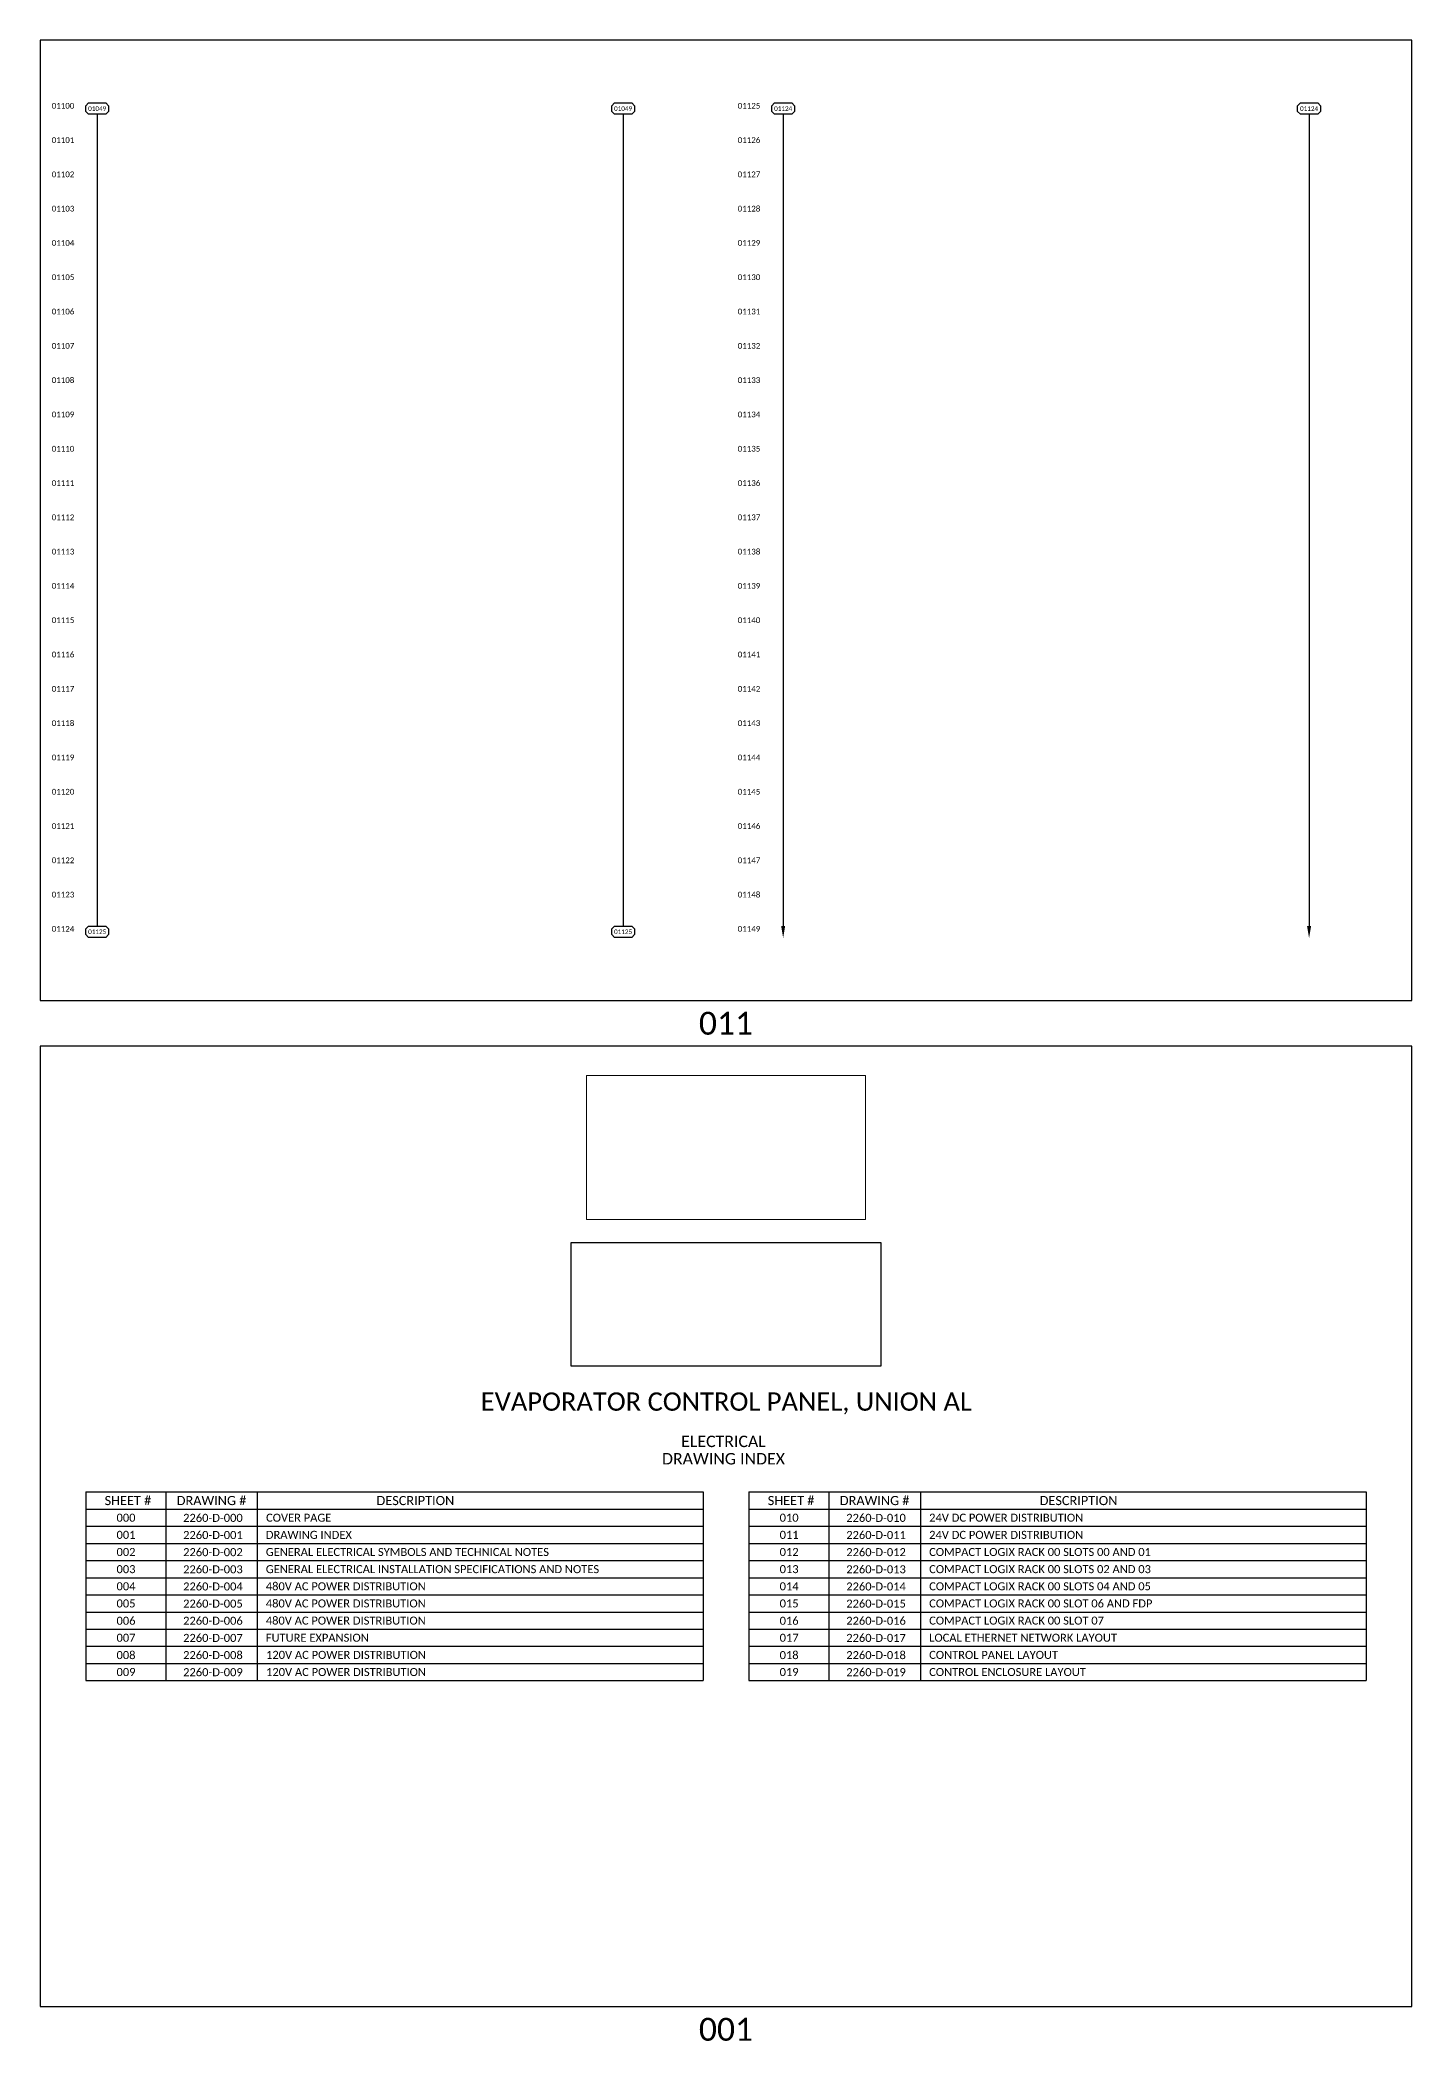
# Model space of a CAD drawing. Header units: inches. Extents: x 0 to 316, y -1 to 150.
# Drawn here: x 31 to 61, y -0.76 to 43 of the extents above; entities that cross this region are included whole.
import ezdxf
from ezdxf.enums import TextEntityAlignment as Align

# ---------------------------------------------------------------- set-up
doc = ezdxf.new("R2010")
doc.units = ezdxf.units.IN
doc.header["$MEASUREMENT"] = 0
doc.styles.add('Calibri', font='calibri.ttf')
picture_1 = doc.add_image_def('image1.jpg', size_in_pixel=(293, 151))
picture_2 = doc.add_image_def('image2.bmp', size_in_pixel=(325, 130))

# ---------------------------------------------------------------- blocks, each defined once
blk = doc.blocks.new('REF')
at = {"color": 2}
for p, q in [((0, 0.062), (0.062, 0.125)), ((0, -0.062), (0, 0.062)), ((0.062, 0.125), (0.438, 0.125)), ((0.438, 0.125), (0.5, 0.062)), ((0.5, 0.062), (0.5, -0.062)), ((0.062, -0.125), (0, -0.062)), ((0.438, -0.125), (0.062, -0.125)), ((0.5, -0.062), (0.438, -0.125))]:
    blk.add_line(p, q, dxfattribs=at)
at = {"color": 3, "style": 'Calibri'}
blk.add_attdef('XXXXX', text='', height=0.1, dxfattribs=at).set_placement((0.25, -0.05), align=Align.CENTER)
blk = doc.blocks.new('ARROW')
at = {"color": 2, "linetype": 'Continuous'}
blk.add_solid([(-0.525, 0.0875), (-0.525, -0.0875), (0, 0)], dxfattribs=at)

msp = doc.modelspace()

# ---------------------------------------------------------------- linework, layer by layer
at = {"color": 35}
for p, q in [((32.25, 41.375), (32.25, 23.625)), ((47.25, 41.375), (47.25, 23.625))]:
    msp.add_line(p, q, dxfattribs=at)
at = {"color": 5}
for p, q in [((43.75, 41.375), (43.75, 23.625)), ((58.75, 41.375), (58.75, 23.625))]:
    msp.add_line(p, q, dxfattribs=at)
at = {"color": 2}
for p, q in [((32, 11.25), (32, 7.125)), ((32, 11.25), (45.5, 11.25)), ((33.75, 11.25), (33.75, 7.125)), ((35.75, 11.25), (35.75, 7.125)), ((45.5, 11.25), (45.5, 7.125)), ((46.5, 11.25), (46.5, 7.125)), ((46.5, 11.25), (60, 11.25)), ((48.25, 11.25), (48.25, 7.125)), ((50.25, 11.25), (50.25, 7.125)), ((60, 11.25), (60, 7.125)), ((32, 10.875), (45.5, 10.875)), ((46.5, 10.875), (60, 10.875)), ((32, 10.5), (45.5, 10.5)), ((32, 10.125), (45.5, 10.125)), ((46.5, 10.5), (60, 10.5)), ((46.5, 10.125), (60, 10.125)), ((32, 9.75), (45.5, 9.75)), ((46.5, 9.75), (60, 9.75)), ((32, 9.375), (45.5, 9.375)), ((46.5, 9.375), (60, 9.375)), ((32, 9), (45.5, 9)), ((46.5, 9), (60, 9)), ((32, 8.625), (45.5, 8.625)), ((46.5, 8.625), (60, 8.625)), ((32, 8.25), (45.5, 8.25)), ((46.5, 8.25), (60, 8.25)), ((32, 7.875), (45.5, 7.875)), ((32, 7.5), (45.5, 7.5)), ((46.5, 7.875), (60, 7.875)), ((46.5, 7.5), (60, 7.5)), ((32, 7.125), (45.5, 7.125)), ((46.5, 7.125), (60, 7.125)), ((46.5, 7.125), (60, 7.125))]:
    msp.add_line(p, q, dxfattribs=at)
at = {"ltscale": 0.25}
for points in [[(31, 22), (61, 22), (61, 43), (31, 43)], [(31, 0), (61, 0), (61, 21), (31, 21)]]:
    msp.add_lwpolyline(points, close=True, dxfattribs=at)

# ---------------------------------------------------------------- block references
for p, values in [((32, 41.5), {'XXXXX': '01049'}), ((43.5, 41.5), {'XXXXX': '01049'}), ((47, 41.5), {'XXXXX': '01124'}), ((58.5, 41.5), {'XXXXX': '01124'}), ((32, 23.5), {'XXXXX': '01125'}), ((43.5, 23.5), {'XXXXX': '01125'})]:
    msp.add_blockref('REF', p).add_auto_attribs(values)
at = {"xscale": -0.5, "yscale": 0.5, "zscale": 0.5, "rotation": 90}
for p in [(47.25, 23.3625), (58.75, 23.3625)]:
    msp.add_blockref('ARROW', p, dxfattribs=at)

# ---------------------------------------------------------------- texts
at = {"style": 'Calibri'}
for s, p in [('01100', (31.75, 41.5)), ('01125', (46.75, 41.5)), ('01101', (31.75, 40.75)), ('01126', (46.75, 40.75)), ('01102', (31.75, 40)), ('01127', (46.75, 40)), ('01128', (46.75, 39.25)), ('01103', (31.75, 39.25)), ('01104', (31.75, 38.5)), ('01129', (46.75, 38.5)), ('01105', (31.75, 37.75)), ('01130', (46.75, 37.75)), ('01106', (31.75, 37)), ('01131', (46.75, 37)), ('01107', (31.75, 36.25)), ('01132', (46.75, 36.25)), ('01108', (31.75, 35.5)), ('01133', (46.75, 35.5)), ('01109', (31.75, 34.75)), ('01134', (46.75, 34.75)), ('01110', (31.75, 34)), ('01135', (46.75, 34)), ('01111', (31.75, 33.25)), ('01136', (46.75, 33.25)), ('01112', (31.75, 32.5)), ('01137', (46.75, 32.5)), ('01113', (31.75, 31.75)), ('01138', (46.75, 31.75)), ('01114', (31.75, 31)), ('01139', (46.75, 31)), ('01115', (31.75, 30.25)), ('01140', (46.75, 30.25)), ('01116', (31.75, 29.5)), ('01141', (46.75, 29.5)), ('01117', (31.75, 28.75)), ('01142', (46.75, 28.75)), ('01118', (31.75, 28)), ('01143', (46.75, 28)), ('01119', (31.75, 27.25)), ('01144', (46.75, 27.25)), ('01120', (31.75, 26.5)), ('01145', (46.75, 26.5)), ('01121', (31.75, 25.75)), ('01146', (46.75, 25.75)), ('01122', (31.75, 25)), ('01147', (46.75, 25)), ('01123', (31.75, 24.25)), ('01148', (46.75, 24.25)), ('01124', (31.75, 23.5)), ('01149', (46.75, 23.5))]:
    msp.add_text(s, height=0.125, dxfattribs=at).set_placement(p, align=Align.RIGHT)
for s, p in [('011', (46, 21.5)), ('001', (46, -0.5))]:
    msp.add_text(s, height=0.5, dxfattribs=at).set_placement(p, align=Align.MIDDLE_CENTER)
at = {"color": 3, "style": 'Calibri'}
for s, height, p in [('EVAPORATOR CONTROL PANEL, UNION AL', 0.4, (46.00769, 13.02675)), ('ELECTRICAL', 0.25, (45.94519, 12.23092)), ('DRAWING INDEX', 0.25, (45.94519, 11.85163))]:
    msp.add_text(s, height=height, dxfattribs=at).set_placement(p, align=Align.CENTER)
for s, p in [('SHEET #', (32.92187, 11.0625)), ('DRAWING #', (34.75, 11.0625)), ('SHEET #', (47.42187, 11.0625)), ('DRAWING #', (49.25, 11.0625))]:
    msp.add_text(s, height=0.2, dxfattribs=at).set_placement(p, align=Align.MIDDLE_CENTER)
for s, height, p in [('DESCRIPTION', 0.2, (39.20833, 11.0625)), ('DESCRIPTION', 0.2, (53.70833, 11.0625)), ('000', 0.175, (32.88021, 10.6875)), ('2260-D-000', 0.175, (34.78125, 10.6875)), ('010', 0.175, (47.38021, 10.6875)), ('2260-D-010', 0.175, (49.28125, 10.6875)), ('001', 0.175, (32.88021, 10.3125)), ('2260-D-001', 0.175, (34.78125, 10.3125)), ('011', 0.175, (47.38021, 10.3125)), ('2260-D-011', 0.175, (49.28125, 10.3125)), ('002', 0.175, (32.88021, 9.9375)), ('003', 0.175, (32.88021, 9.5625)), ('2260-D-002', 0.175, (34.78125, 9.9375)), ('2260-D-003', 0.175, (34.78125, 9.5625)), ('012', 0.175, (47.38021, 9.9375)), ('013', 0.175, (47.38021, 9.5625)), ('2260-D-012', 0.175, (49.28125, 9.9375)), ('2260-D-013', 0.175, (49.28125, 9.5625)), ('004', 0.175, (32.88021, 9.1875)), ('2260-D-004', 0.175, (34.78125, 9.1875)), ('014', 0.175, (47.38021, 9.1875)), ('2260-D-014', 0.175, (49.28125, 9.1875)), ('005', 0.175, (32.88021, 8.8125)), ('2260-D-005', 0.175, (34.78125, 8.8125)), ('015', 0.175, (47.38021, 8.8125)), ('2260-D-015', 0.175, (49.28125, 8.8125)), ('006', 0.175, (32.88021, 8.4375)), ('2260-D-006', 0.175, (34.78125, 8.4375)), ('016', 0.175, (47.38021, 8.4375)), ('2260-D-016', 0.175, (49.28125, 8.4375)), ('007', 0.175, (32.88021, 8.0625)), ('2260-D-007', 0.175, (34.78125, 8.0625)), ('017', 0.175, (47.38021, 8.0625)), ('2260-D-017', 0.175, (49.28125, 8.0625)), ('008', 0.175, (32.88021, 7.6875)), ('2260-D-008', 0.175, (34.78125, 7.6875)), ('018', 0.175, (47.38021, 7.6875)), ('2260-D-018', 0.175, (49.28125, 7.6875)), ('009', 0.175, (32.88021, 7.3125)), ('2260-D-009', 0.175, (34.78125, 7.3125)), ('019', 0.175, (47.38021, 7.3125)), ('2260-D-019', 0.175, (49.28125, 7.3125))]:
    msp.add_text(s, height=height, dxfattribs=at).set_placement(p, align=Align.MIDDLE)
for s, p in [('COVER PAGE', (35.94271, 10.6875)), ('24V DC POWER DISTRIBUTION', (50.44271, 10.6875)), ('DRAWING INDEX', (35.9375, 10.3125)), ('24V DC POWER DISTRIBUTION', (50.44271, 10.3125)), ('GENERAL ELECTRICAL SYMBOLS AND TECHNICAL NOTES', (35.9375, 9.9375)), ('GENERAL ELECTRICAL INSTALLATION SPECIFICATIONS AND NOTES', (35.9375, 9.5625)), ('COMPACT LOGIX RACK 00 SLOTS 00 AND 01', (50.44271, 9.9375)), ('COMPACT LOGIX RACK 00 SLOTS 02 AND 03', (50.44271, 9.5625)), ('480V AC POWER DISTRIBUTION', (35.9375, 9.1875)), ('COMPACT LOGIX RACK 00 SLOTS 04 AND 05', (50.44271, 9.1875)), ('480V AC POWER DISTRIBUTION', (35.9375, 8.8125)), ('COMPACT LOGIX RACK 00 SLOT 06 AND FDP', (50.44271, 8.8125)), ('480V AC POWER DISTRIBUTION', (35.9375, 8.4375)), ('COMPACT LOGIX RACK 00 SLOT 07', (50.44271, 8.4375)), ('FUTURE EXPANSION', (35.9375, 8.0625)), ('LOCAL ETHERNET NETWORK LAYOUT', (50.44271, 8.0625)), ('120V AC POWER DISTRIBUTION', (35.94271, 7.6875)), ('CONTROL PANEL LAYOUT', (50.44271, 7.6875)), ('120V AC POWER DISTRIBUTION', (35.94271, 7.3125)), ('CONTROL ENCLOSURE LAYOUT', (50.44271, 7.3125))]:
    msp.add_text(s, height=0.175, dxfattribs=at).set_placement(p, align=Align.MIDDLE_LEFT)

# ---------------------------------------------------------------- pictures from other files: only their frames are drawn
at = {"color": 7, "linetype": 'Continuous', "lineweight": 0, "true_color": 0xfcfcfc}
image = msp.add_image(picture_1, insert=(42.94792, 17.20799), size_in_units=(6.10417, 3.14583), dxfattribs=at)
image.dxf.flags = 15
at = {"color": 7, "linetype": 'Continuous', "true_color": 0xfcfcfc}
image = msp.add_image(picture_2, insert=(42.61501, 14), size_in_units=(6.76999, 2.70799), dxfattribs=at)
image.dxf.flags = 11

doc.saveas('drawing.dxf')
